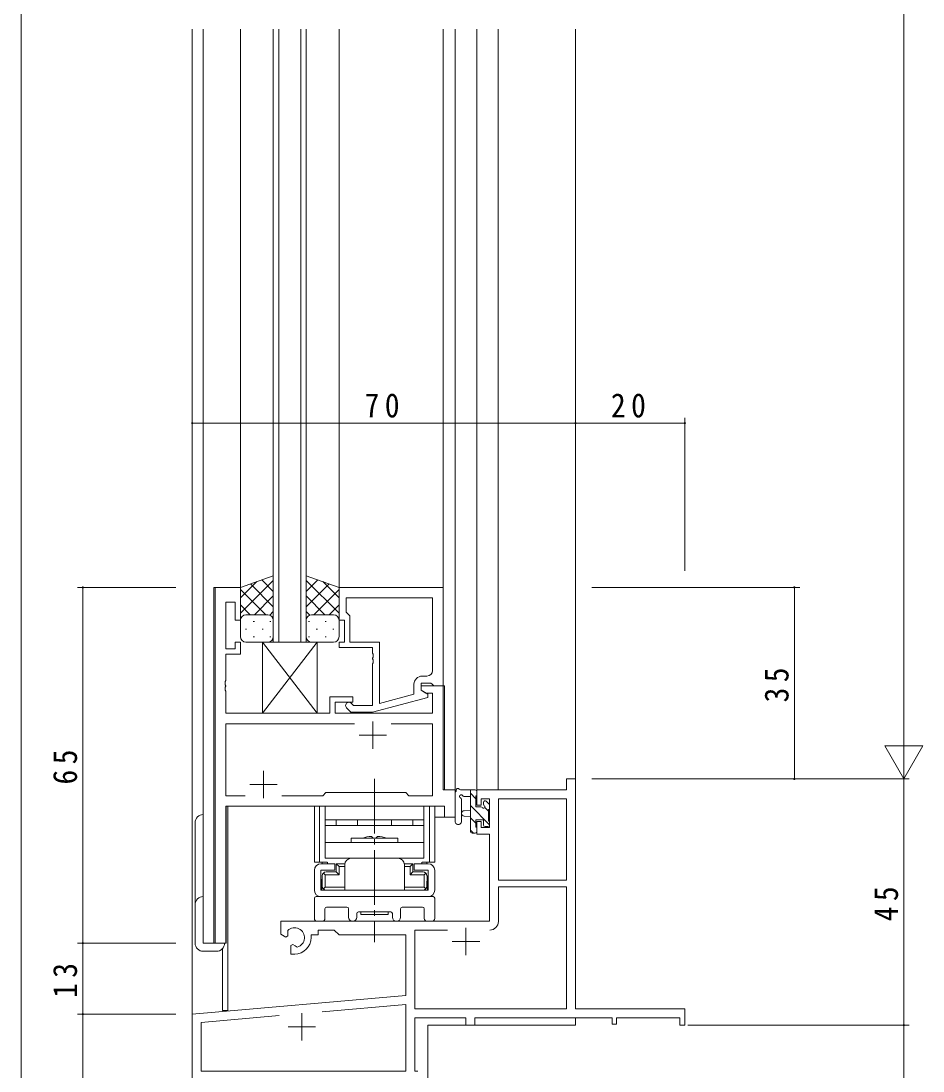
# Model space of a CAD drawing. Units: millimetres on the paper. Extents: x -397 to 397, y -282 to 282.
# Drawn here: x -393.9 to -229.1, y -184.1 to 7.8 of the extents above; entities that cross this region are included whole.
import ezdxf

# ---------------------------------------------------------------- set-up
doc = ezdxf.new("R2010")
doc.units = ezdxf.units.MM
doc.linetypes.add('USER2', pattern=[13, 10, -1, 1, -1])
for name, color, linetype, lineweight in [('0-1_YKK_ZWAK', 7, 'Continuous', 18), ('0-3_YKK_11', 7, 'Continuous', 18), ('0-4_YKK_12', 2, 'Continuous', 18), ('0-5_YKK_13', 4, 'Continuous', 18), ('0-6_YKK_D', 6, 'Continuous', 18)]:
    doc.layers.add(name, color=color, linetype=linetype, lineweight=lineweight)
doc.styles.add('ＭＳ ゴシック', font='')
doc.styles.get('ＭＳ ゴシック').set_extended_font_data('MS Gothic')

msp = doc.modelspace()

# ---------------------------------------------------------------- linework, layer by layer
at = {"layer": '0-1_YKK_ZWAK'}
msp.add_line((-393.908, -245.7), (-393.908, 279.3), dxfattribs=at)
at = {"layer": '0-3_YKK_11'}
for p, q in [((-353.805, -95.7), (-358.405, -95.7)), ((-358.405, -95.7), (-358.405, -160.7)), ((-353.805, -101.7), (-353.805, -95.7)), ((-335.805, -95.7), (-335.805, -101.7)), ((-316.805, -95.7), (-335.805, -95.7)), ((-316.805, -113.7), (-316.805, -95.7)), ((-334.505, -97.63), (-318.735, -97.63)), ((-334.505, -100.2), (-334.505, -97.63)), ((-334.505, -97.63), (-318.735, -97.63)), ((-318.735, -97.63), (-318.735, -110.9)), ((-356.475, -98.4), (-354.805, -98.4)), ((-356.475, -106.9), (-356.475, -98.4)), ((-354.805, -98.4), (-354.805, -101.7)), ((-334.305, -100.4), (-334.505, -100.2)), ((-333.805, -100.9), (-334.305, -100.4)), ((-333.805, -105.7), (-333.805, -100.9)), ((-354.805, -101.7), (-353.805, -101.7)), ((-335.805, -101.7), (-334.805, -101.7)), ((-334.805, -101.7), (-334.805, -105.7)), ((-354.805, -106.9), (-356.475, -106.9)), ((-354.805, -105.7), (-354.805, -106.9)), ((-353.805, -105.7), (-354.805, -105.7)), ((-353.805, -107.9), (-353.805, -105.7)), ((-335.805, -105.7), (-335.805, -106.7)), ((-334.805, -105.7), (-335.805, -105.7)), ((-335.805, -106.7), (-329.705, -106.7)), ((-328.405, -105.7), (-333.805, -105.7)), ((-329.705, -106.7), (-329.705, -107.742)), ((-328.405, -116.908), (-328.405, -105.7)), ((-356.475, -107.9), (-353.805, -107.9)), ((-356.475, -112.742), (-356.475, -107.9)), ((-329.705, -107.742), (-329.585, -107.925)), ((-329.585, -108.475), (-329.705, -108.658)), ((-329.705, -108.658), (-329.705, -108.742)), ((-329.705, -108.742), (-329.585, -108.925)), ((-329.585, -107.925), (-329.585, -108.475)), ((-329.585, -108.925), (-329.585, -109.475)), ((-329.585, -109.475), (-329.705, -109.658)), ((-329.705, -109.658), (-329.705, -117.3)), ((-356.595, -112.925), (-356.475, -112.742)), ((-356.595, -113.475), (-356.595, -112.925)), ((-320.805, -113.2), (-319.005, -113.2)), ((-320.805, -114.5), (-320.805, -113.2)), ((-319.735, -111.9), (-320.605, -111.9)), ((-319.005, -113.2), (-318.805, -113.4)), ((-356.475, -113.658), (-356.595, -113.475)), ((-356.595, -113.925), (-356.475, -113.742)), ((-356.595, -114.475), (-356.595, -113.925)), ((-356.475, -114.658), (-356.595, -114.475)), ((-356.475, -113.742), (-356.475, -113.658)), ((-356.475, -118.7), (-356.475, -114.658)), ((-322.105, -113.4), (-322.105, -115.22)), ((-320.805, -113.7), (-320.805, -114.5)), ((-316.805, -113.7), (-320.805, -113.7)), ((-320.805, -114.5), (-319.939, -115)), ((-319.605, -115.193), (-320.805, -114.5)), ((-319.939, -115), (-318.735, -115)), ((-318.805, -113.4), (-318.505, -113.7)), ((-318.735, -115), (-318.735, -118.7)), ((-318.505, -113.7), (-316.805, -113.7)), ((-316.805, -132.7), (-316.805, -113.7)), ((-337.505, -115.7), (-337.505, -118.7)), ((-333.305, -115.7), (-337.505, -115.7)), ((-336.505, -116.7), (-333.305, -116.7)), ((-336.505, -118.7), (-336.505, -116.7)), ((-333.157, -117.3), (-333.581, -116.876)), ((-333.305, -116.7), (-333.305, -115.7)), ((-329.708, -118.5), (-319.605, -115.793)), ((-322.105, -115.22), (-328.405, -116.908)), ((-319.605, -115.793), (-319.605, -115.193)), ((-337.505, -118.7), (-356.475, -118.7)), ((-318.735, -118.7), (-336.505, -118.7)), ((-334.429, -117.724), (-333.654, -118.5)), ((-333.654, -118.5), (-329.708, -118.5)), ((-329.705, -117.3), (-333.157, -117.3)), ((-332.956, -120.63), (-356.475, -120.63)), ((-356.475, -120.63), (-356.475, -133.77)), ((-332.956, -120.63), (-356.475, -120.63)), ((-329.605, -120.2), (-329.605, -125.2)), ((-318.735, -120.63), (-326.255, -120.63)), ((-318.735, -133.77), (-318.735, -120.63)), ((-332.105, -122.7), (-327.105, -122.7)), ((-349.605, -129.2), (-349.605, -134.2)), ((-352.105, -131.7), (-347.105, -131.7)), ((-294.235, -130.7), (-294.235, -132.7)), ((-292.605, -130.7), (-294.235, -130.7)), ((-292.605, -172.7), (-292.605, -130.7)), ((-356.475, -133.77), (-352.956, -133.77)), ((-346.255, -133.77), (-338.775, -133.77)), ((-338.775, -133.77), (-338.205, -133.2)), ((-338.205, -133.2), (-323.605, -133.2)), ((-323.605, -133.2), (-323.035, -133.77)), ((-323.035, -133.77), (-318.735, -133.77)), ((-314.605, -132.7), (-316.805, -132.7)), ((-314.605, -137.7), (-314.605, -132.7)), ((-310.605, -132.7), (-310.605, -135.5)), ((-294.235, -132.7), (-310.605, -132.7)), ((-356.475, -135.7), (-316.535, -135.7)), ((-356.475, -160.7), (-356.475, -135.7)), ((-316.535, -135.7), (-316.535, -137.7)), ((-310.605, -135.5), (-309.805, -135.5)), ((-309.805, -134.33), (-308.305, -134.33)), ((-309.805, -135.5), (-309.805, -134.33)), ((-308.305, -134.33), (-308.305, -139.6)), ((-306.675, -134.33), (-306.675, -149.2)), ((-294.235, -134.33), (-306.675, -134.33)), ((-306.675, -134.33), (-306.675, -149.2)), ((-294.235, -149.2), (-294.235, -134.33)), ((-316.535, -137.7), (-314.605, -137.7)), ((-310.605, -138.5), (-310.605, -140.8)), ((-309.805, -138.5), (-310.605, -138.5)), ((-309.805, -139.6), (-309.805, -138.5)), ((-308.305, -139.6), (-309.805, -139.6)), ((-310.605, -140.8), (-308.305, -140.8)), ((-308.305, -140.8), (-308.305, -156.7)), ((-306.675, -149.2), (-294.235, -149.2)), ((-306.675, -150.4), (-306.675, -156.73)), ((-294.235, -150.4), (-306.675, -150.4)), ((-294.235, -172.7), (-294.235, -150.4)), ((-346.405, -156.7), (-346.405, -159.065)), ((-308.305, -156.7), (-346.405, -156.7)), ((-346.405, -159.065), (-345.505, -159.585)), ((-345.132, -158.878), (-345.17, -158.419)), ((-345.155, -159.382), (-345.132, -158.878)), ((-340.905, -159.2), (-339.605, -159.2)), ((-340.905, -159.7), (-340.905, -159.2)), ((-339.605, -158.33), (-336.675, -158.33)), ((-339.605, -159.2), (-339.605, -158.33)), ((-336.675, -158.33), (-335.805, -159.2)), ((-335.805, -159.2), (-323.605, -159.2)), ((-323.605, -159.2), (-323.605, -170.288)), ((-315.956, -158.33), (-321.975, -158.33)), ((-321.975, -158.33), (-321.975, -172.7)), ((-315.956, -158.33), (-321.975, -158.33)), ((-312.605, -157.9), (-312.605, -162.9)), ((-358.405, -160.7), (-356.475, -160.7)), ((-345.505, -159.585), (-345.155, -159.382)), ((-344.255, -160.941), (-344.605, -161.143)), ((-344.605, -161.143), (-344.605, -162.7)), ((-343.806, -161.174), (-344.255, -160.941)), ((-315.105, -160.4), (-310.105, -160.4)), ((-344.605, -162.7), (-343.905, -162.7)), ((-343.428, -161.436), (-343.806, -161.174)), ((-323.605, -170.288), (-362.605, -173.7)), ((-338.872, -173.26), (-323.605, -171.924)), ((-338.872, -173.26), (-323.605, -171.924)), ((-323.605, -171.924), (-323.605, -184.07)), ((-362.605, -173.7), (-362.605, -205)), ((-360.975, -175.194), (-346.758, -173.95)), ((-342.605, -173.5), (-342.605, -178.5)), ((-321.975, -172.7), (-294.235, -172.7)), ((-321.975, -174.33), (-312.605, -174.33)), ((-321.975, -184.07), (-321.975, -174.33)), ((-312.605, -174.33), (-312.605, -175.7)), ((-310.975, -174.33), (-285.905, -174.33)), ((-310.975, -175.7), (-310.975, -174.33)), ((-272.605, -172.7), (-292.605, -172.7)), ((-285.905, -174.33), (-285.905, -175.5)), ((-285.105, -174.33), (-273.505, -174.33)), ((-285.105, -175.5), (-285.105, -174.33)), ((-273.505, -174.33), (-273.505, -175.7)), ((-272.605, -175.7), (-272.605, -172.7)), ((-360.975, -184.07), (-360.975, -175.194)), ((-345.105, -176), (-340.105, -176)), ((-312.605, -175.7), (-310.975, -175.7)), ((-285.905, -175.5), (-285.105, -175.5)), ((-273.505, -175.7), (-272.605, -175.7)), ((-323.605, -184.07), (-360.975, -184.07)), ((-321.405, -184.07), (-321.975, -184.07))]:
    msp.add_line(p, q, dxfattribs=at)
for centre, radius, start, end in [((-319.735, -110.9), 1, 270.00001, 359.99999), ((-320.605, -113.4), 1.5, 90.00001, 179.99999), ((-334.005, -117.3), 0.6, 44.99999, 225.00001), ((-308.275, -156.73), 1.6, 270.00001, 359.99999), ((-343.905, -159.7), 1.8, 285.36688, 134.63312), ((-343.905, -159.7), 3, 270.00001, 359.99999)]:
    msp.add_arc(centre, radius, start, end, dxfattribs=at)
at = {"layer": '0-4_YKK_12'}
for p, q in [((-362.605, 6.3), (-362.605, -205.7)), ((-360.605, 6.3), (-360.605, -160.7)), ((-353.805, -95.7), (-353.805, 6.3)), ((-347.805, 6.3), (-347.805, -105.701)), ((-346.805, -105.701), (-346.805, 6.3)), ((-342.805, 6.3), (-342.805, -105.701)), ((-341.805, -105.701), (-341.805, 6.3)), ((-335.805, -95.7), (-335.805, 6.3)), ((-316.805, -96), (-316.805, 6.3)), ((-314.605, -137.7), (-314.605, 6.3)), ((-310.605, 6.3), (-310.605, -132.7)), ((-306.705, 6.3), (-306.705, -132.7)), ((-292.605, 6.3), (-292.605, -172.4)), ((-353.805, -95.7), (-358.675, -95.7)), ((-358.675, -160.7), (-358.675, -95.7)), ((-347.805, -105.701), (-341.805, -105.701)), ((-317.105, -113.7), (-316.535, -113.7)), ((-316.535, -113.7), (-316.535, -132.699)), ((-306.705, -132.7), (-310.605, -132.7)), ((-356.405, -135.7), (-319.105, -135.7)), ((-356.405, -160.7), (-356.405, -135.7)), ((-356.105, -135.7), (-356.105, -173)), ((-318.305, -137.7), (-314.605, -137.7)), ((-360.605, -160.7), (-356.405, -160.7)), ((-357.105, -161.72), (-357.105, -173)), ((-356.105, -173), (-357.105, -173)), ((-292.605, -174.33), (-292.605, -175.7)), ((-319.605, -175.7), (-319.605, -215.7)), ((-319.605, -175.7), (-292.605, -175.7))]:
    msp.add_line(p, q, dxfattribs=at)
at = {"layer": '0-5_YKK_13'}
for p, q in [((-347.805, -93.557), (-353.805, -95.7)), ((-347.805, -93.557), (-347.805, -101.7)), ((-341.805, -101.7), (-341.805, -93.557)), ((-341.805, -93.557), (-335.805, -95.7)), ((-353.805, -100.432), (-347.805, -94.432)), ((-353.805, -97.603), (-350.844, -94.643)), ((-353.805, -95.7), (-353.805, -101.7)), ((-347.805, -99.251), (-352.001, -95.056)), ((-347.805, -96.423), (-349.917, -94.311)), ((-341.805, -96.423), (-339.694, -94.311)), ((-335.805, -100.432), (-341.805, -94.432)), ((-341.805, -99.251), (-337.609, -95.056)), ((-335.805, -97.603), (-338.766, -94.643)), ((-335.805, -95.7), (-335.805, -101.7)), ((-349.185, -100.7), (-353.805, -96.08)), ((-351.245, -100.7), (-347.805, -97.26)), ((-338.365, -100.7), (-341.805, -97.26)), ((-340.426, -100.7), (-335.805, -96.08)), ((-352.013, -100.7), (-353.805, -98.908)), ((-337.597, -100.7), (-335.805, -98.908)), ((-352.805, -100.7), (-349.205, -100.7)), ((-352.405, -100.7), (-348.805, -100.7)), ((-348.473, -100.757), (-347.805, -100.089)), ((-341.137, -100.757), (-341.805, -100.089)), ((-337.205, -100.7), (-340.805, -100.7)), ((-336.805, -100.7), (-340.405, -100.7)), ((-353.805, -104.7), (-353.805, -101.7)), ((-352.885, -103.337), (-352.685, -103.337)), ((-351.47, -101.922), (-351.27, -101.922)), ((-349.855, -103.337), (-349.655, -103.337)), ((-348.44, -101.922), (-348.24, -101.922)), ((-347.805, -101.7), (-347.805, -104.7)), ((-341.805, -101.7), (-341.805, -104.7)), ((-341.17, -101.922), (-341.37, -101.922)), ((-339.755, -103.337), (-339.955, -103.337)), ((-338.14, -101.922), (-338.34, -101.922)), ((-336.725, -103.337), (-336.925, -103.337)), ((-335.805, -104.7), (-335.805, -101.7)), ((-351.47, -104.752), (-351.27, -104.752)), ((-348.44, -104.752), (-348.24, -104.752)), ((-341.17, -104.752), (-341.37, -104.752)), ((-338.14, -104.752), (-338.34, -104.752)), ((-348.805, -105.7), (-352.805, -105.7)), ((-349.805, -105.7), (-349.805, -118.7)), ((-349.805, -105.7), (-339.805, -105.7)), ((-349.805, -105.7), (-339.805, -118.7)), ((-339.805, -105.7), (-349.805, -118.7)), ((-340.805, -105.7), (-336.805, -105.7)), ((-339.805, -118.7), (-339.805, -105.7)), ((-349.805, -118.7), (-339.805, -118.7)), ((-314.605, -138.428), (-314.605, -133.266)), ((-310.905, -132.7), (-313.586, -132.7)), ((-312.986, -133.9), (-311.805, -133.9)), ((-311.805, -132.7), (-311.805, -140.3)), ((-310.805, -134.317), (-311.805, -133.317)), ((-310.805, -135.8), (-310.805, -133.8)), ((-310.605, -133.6), (-310.605, -133)), ((-340.305, -135.7), (-340.305, -145.9)), ((-318.305, -135.7), (-340.305, -135.7)), ((-339.355, -135.7), (-339.355, -145.9)), ((-338.305, -135.7), (-338.305, -139.7)), ((-320.305, -139.7), (-320.305, -135.7)), ((-319.255, -135.7), (-319.255, -145.9)), ((-318.305, -135.7), (-318.305, -145.9)), ((-313.405, -138.428), (-313.402, -134.467)), ((-308.305, -139.062), (-311.805, -135.562)), ((-309.866, -135.8), (-310.805, -135.8)), ((-309.405, -135), (-309.405, -135.339)), ((-308.505, -136.617), (-309.192, -135.93)), ((-308.393, -135.288), (-308.893, -134.788)), ((-308.305, -136.1), (-308.305, -135.5)), ((-360.605, -137.2), (-360.605, -160.7)), ((-311.805, -136.4), (-312.95, -136.502)), ((-311.805, -137.6), (-312.95, -137.498)), ((-310.805, -138.807), (-311.805, -137.807)), ((-308.505, -138.4), (-308.505, -136.3)), ((-362.105, -160.7), (-362.105, -138.7)), ((-338.305, -138.2), (-320.305, -138.2)), ((-338.305, -145.2), (-338.305, -139.2)), ((-338.305, -139.2), (-320.305, -139.2)), ((-336.305, -138.2), (-336.305, -139.2)), ((-322.305, -138.2), (-336.305, -138.2)), ((-332.405, -139.2), (-332.405, -138.2)), ((-326.205, -139.2), (-326.205, -138.2)), ((-322.305, -139.2), (-322.305, -138.2)), ((-320.305, -139.2), (-320.305, -145.2)), ((-311.257, -140.6), (-311.805, -140.052)), ((-310.805, -138.2), (-309.405, -138.2)), ((-310.805, -139.5), (-310.805, -138.2)), ((-310.605, -140.3), (-310.605, -139.7)), ((-309.405, -138.2), (-309.405, -139.1)), ((-309.105, -139.4), (-308.605, -139.4)), ((-308.305, -139.1), (-308.305, -138.6)), ((-333.555, -141.5), (-325.055, -141.5)), ((-333.555, -142.3), (-333.555, -141.5)), ((-328.755, -141.2), (-329.055, -141.5)), ((-325.055, -141.5), (-325.055, -142.3)), ((-311.505, -140.6), (-310.905, -140.6)), ((-338.305, -142.3), (-320.305, -142.3)), ((-320.305, -145.2), (-338.305, -145.2)), ((-325.055, -145.2), (-333.555, -145.2)), ((-337.975, -145.9), (-340.305, -145.9)), ((-340.305, -147.4), (-340.305, -151)), ((-339.105, -146.2), (-336.555, -146.2)), ((-336.555, -147.4), (-339.105, -147.4)), ((-339.105, -147.4), (-339.105, -151)), ((-338.875, -145.9), (-338.875, -146.2)), ((-336.305, -147.7), (-338.155, -147.7)), ((-337.925, -146.2), (-337.925, -145.9)), ((-336.555, -146.2), (-336.555, -147.4)), ((-336.305, -147.7), (-336.305, -146.2)), ((-336.305, -146.2), (-334.755, -146.2)), ((-336.305, -147.7), (-335.805, -148.2)), ((-335.805, -146.7), (-335.805, -148.2)), ((-334.755, -146.4), (-334.755, -151)), ((-323.855, -146.2), (-322.305, -146.2)), ((-323.855, -146.4), (-323.855, -151)), ((-323.855, -146.7), (-322.805, -146.7)), ((-322.805, -146.7), (-322.305, -146.2)), ((-322.805, -146.7), (-322.805, -148.2)), ((-322.305, -147.7), (-322.805, -148.2)), ((-322.305, -147.7), (-322.305, -146.2)), ((-320.455, -147.7), (-322.305, -147.7)), ((-322.055, -146.2), (-319.505, -146.2)), ((-322.055, -146.2), (-322.055, -147.4)), ((-319.505, -147.4), (-322.055, -147.4)), ((-320.685, -145.9), (-320.685, -146.2)), ((-320.635, -145.9), (-318.305, -145.9)), ((-319.735, -145.9), (-319.735, -146.2)), ((-319.505, -147.4), (-319.505, -151)), ((-318.305, -151), (-318.305, -147.4)), ((-338.955, -151), (-338.955, -149)), ((-338.905, -148.4), (-338.855, -148.4)), ((-338.905, -148.4), (-338.905, -149.4)), ((-338.905, -149.4), (-338.855, -149.4)), ((-338.855, -150.3), (-338.855, -149.4)), ((-338.355, -148.2), (-338.65, -147.905)), ((-338.355, -148.2), (-335.805, -148.2)), ((-338.355, -150.5), (-338.355, -148.2)), ((-320.255, -148.2), (-322.805, -148.2)), ((-320.255, -148.2), (-319.96, -147.905)), ((-320.255, -150.5), (-320.255, -148.2)), ((-319.705, -148.4), (-319.755, -148.4)), ((-319.755, -150.3), (-319.755, -149.4)), ((-319.655, -149), (-319.655, -151)), ((-339.105, -151), (-319.505, -151)), ((-338.955, -151), (-337.005, -151)), ((-338.355, -150.5), (-338.65, -150.795)), ((-338.355, -150.5), (-334.755, -150.5)), ((-334.755, -151), (-338.155, -151)), ((-323.855, -150.5), (-320.255, -150.5)), ((-320.455, -151), (-323.855, -151)), ((-320.255, -150.5), (-319.96, -150.795)), ((-340.305, -152.5), (-340.305, -156.2)), ((-318.605, -152.2), (-340.005, -152.2)), ((-339.105, -152.2), (-319.505, -152.2)), ((-318.305, -156.2), (-318.305, -152.5)), ((-338.375, -156.2), (-338.375, -154.43)), ((-338.075, -154.13), (-334.355, -154.13)), ((-334.055, -154.43), (-334.055, -155.95)), ((-332.555, -155.95), (-332.555, -155.3)), ((-332.255, -155), (-326.355, -155)), ((-331.805, -155), (-331.805, -155.5)), ((-331.805, -155), (-326.805, -155)), ((-326.805, -155), (-326.805, -155.5)), ((-326.055, -155.3), (-326.055, -155.95)), ((-324.555, -155.95), (-324.555, -154.43)), ((-324.255, -154.13), (-320.535, -154.13)), ((-320.235, -154.43), (-320.235, -156.2)), ((-339.805, -156.7), (-338.875, -156.7)), ((-331.805, -155.5), (-326.805, -155.5)), ((-319.735, -156.7), (-318.805, -156.7)), ((-360.605, -160.7), (-356.705, -160.7)), ((-358.205, -162.2), (-360.605, -162.2))]:
    msp.add_line(p, q, dxfattribs=at)
at = {"layer": '0-5_YKK_13', "linetype": 'USER2'}
msp.add_line((-329.305, -130.7), (-329.305, -160.5), dxfattribs=at)
at = {"layer": '0-5_YKK_13'}
for points in [[(-329.855, -141.2), (-329.555, -141.5), (-329.055, -141.5)], [(-336.305, -146.2), (-335.805, -146.7), (-334.755, -146.7)], [(-319.705, -148.4), (-319.705, -149.4), (-319.755, -149.4)], [(-337.005, -151), (-321.605, -151), (-319.655, -151)]]:
    msp.add_lwpolyline(points, dxfattribs=at)
for centre, radius, start, end in [((-352.805, -101.7), 1, 90, 180), ((-352.805, -101.7), 1, 90, 180), ((-348.805, -101.7), 1, 360, 90), ((-348.805, -101.7), 1, 360, 90), ((-340.805, -101.7), 1, 90, 180), ((-340.805, -101.7), 1, 90, 180), ((-336.805, -101.7), 1, 360, 90), ((-336.805, -101.7), 1, 360, 90), ((-352.805, -104.7), 1, 180, 270), ((-348.805, -104.7), 1, 270, 360), ((-340.805, -104.7), 1, 180, 270), ((-336.805, -104.7), 1, 270, 360), ((-314.305, -133.266), 0.3, 130.52878, 180), ((-314.695, -132.81), 0.3, 310.52878, 10.52878), ((-314.105, -132.7), 0.3, 30, 190.52878), ((-313.586, -132.4), 0.3, 210, 270), ((-313.505, -133.9), 0.3, 30, 250.81024), ((-313.702, -134.467), 0.3, 359.95977, 70.81024), ((-312.986, -133.6), 0.3, 210, 270), ((-310.905, -133), 0.3, 0, 90), ((-310.805, -133.6), 0.2, 270, 0), ((-309.866, -136.1), 0.3, 33.05573, 90), ((-309.405, -135.8), 0.25, 213.05573, 56.94427), ((-309.105, -135), 0.3, 45, 180), ((-309.105, -135.339), 0.3, 180, 236.94427), ((-308.505, -136.1), 0.2, 270, 0), ((-308.605, -135.5), 0.3, 0, 45), ((-360.605, -138.7), 1.5, 90, 180), ((-312.905, -137), 0.5, 95.09207, 264.90793), ((-314.005, -138.428), 0.6, 179.95977, 359.95977), ((-310.805, -139.7), 0.2, 0, 90), ((-309.105, -139.1), 0.3, 180, 270), ((-308.605, -139.1), 0.3, 270, 0), ((-308.505, -138.6), 0.2, 0, 90), ((-329.305, -149.003), 7.823, 94.03607, 106.44467), ((-329.305, -149.003), 7.823, 73.55533, 85.96393), ((-311.505, -140.3), 0.3, 180, 270), ((-310.905, -140.3), 0.3, 270, 0), ((-333.555, -146.4), 1.2, 90, 180), ((-325.055, -146.4), 1.2, 0, 90), ((-339.105, -147.4), 1.2, 90, 180), ((-338.155, -148.4), 0.7, 90, 180), ((-320.455, -148.4), 0.7, 0, 90), ((-319.505, -147.4), 1.2, 0, 90), ((-339.105, -151), 1.2, 180, 270), ((-338.155, -150.3), 0.7, 180, 270), ((-320.455, -150.3), 0.7, 270, 0), ((-319.505, -151), 1.2, 270, 0), ((-360.605, -153.7), 1.5, 90, 180), ((-340.005, -152.5), 0.3, 90, 180), ((-318.605, -152.5), 0.3, 0, 90), ((-338.075, -154.43), 0.3, 90, 180), ((-334.355, -154.43), 0.3, 0, 90), ((-332.255, -155.3), 0.3, 90, 180), ((-326.355, -155.3), 0.3, 0, 90), ((-324.255, -154.43), 0.3, 90, 180), ((-320.535, -154.43), 0.3, 0, 90), ((-339.805, -156.2), 0.5, 180, 270), ((-338.875, -156.2), 0.5, 270, 0), ((-333.305, -155.95), 0.75, 180, 0), ((-325.305, -155.95), 0.75, 180, 0), ((-319.735, -156.2), 0.5, 180, 270), ((-318.805, -156.2), 0.5, 270, 0), ((-360.605, -160.7), 1.5, 180, 270), ((-358.205, -160.7), 1.5, 270, 0)]:
    msp.add_arc(centre, radius, start, end, dxfattribs=at)
at = {"layer": '0-6_YKK_D'}
for p, q in [((-232.605, 162.3), (-232.605, -123.7)), ((-362.605, -92.7), (-362.605, -64.7)), ((-292.605, -92.7), (-292.605, -64.7)), ((-292.605, -92.7), (-292.605, -64.7)), ((-272.605, -92.7), (-272.605, -64.7)), ((-362.605, -65.7), (-292.605, -65.7)), ((-292.605, -65.7), (-272.605, -65.7)), ((-365.605, -95.7), (-383.605, -95.7)), ((-382.605, -160.7), (-382.605, -95.7)), ((-289.605, -95.7), (-251.605, -95.7)), ((-252.605, -95.7), (-252.605, -130.7)), ((-232.605, -130.7), (-232.605, -118.576)), ((-229.105, -124.638), (-236.105, -124.638)), ((-232.605, -130.7), (-236.105, -124.638)), ((-232.605, -130.7), (-229.105, -124.638)), ((-289.605, -130.7), (-231.605, -130.7)), ((-289.605, -130.7), (-231.605, -130.7)), ((-289.605, -130.7), (-251.605, -130.7)), ((-232.605, -130.7), (-232.605, -175.7)), ((-365.605, -160.7), (-383.605, -160.7)), ((-365.605, -160.7), (-383.605, -160.7)), ((-382.605, -173.7), (-382.605, -160.7)), ((-365.605, -173.7), (-383.605, -173.7)), ((-365.605, -173.7), (-383.605, -173.7)), ((-382.605, -173.7), (-382.605, -205.7)), ((-272.055, -175.7), (-231.605, -175.7)), ((-271.055, -175.7), (-231.605, -175.7)), ((-232.605, -175.7), (-232.605, -215.7))]:
    msp.add_line(p, q, dxfattribs=at)
for centre, start, end in [((-362.605, -65.7), 0, 180), ((-362.605, -65.7), 180, 0), ((-292.605, -65.7), 0, 180), ((-292.605, -65.7), 0, 180), ((-292.605, -65.7), 180, 0), ((-292.605, -65.7), 180, 0), ((-272.605, -65.7), 0, 180), ((-272.605, -65.7), 180, 0), ((-382.605, -95.7), 90, 270), ((-382.605, -95.7), 270, 90), ((-252.605, -95.7), 90, 270), ((-252.605, -95.7), 270, 90), ((-252.605, -130.7), 90, 270), ((-252.605, -130.7), 270, 90), ((-382.605, -160.7), 90, 270), ((-382.605, -160.7), 90, 270), ((-382.605, -160.7), 270, 90), ((-382.605, -160.7), 270, 90), ((-382.605, -173.7), 90, 270), ((-382.605, -173.7), 90, 270), ((-382.605, -173.7), 270, 90), ((-382.605, -173.7), 270, 90), ((-232.605, -175.7), 90, 270), ((-232.605, -175.7), 90, 270), ((-232.605, -175.7), 270, 90), ((-232.605, -175.7), 270, 90)]:
    msp.add_arc(centre, 0.106, start, end, dxfattribs=at)

# ---------------------------------------------------------------- texts
at = {"layer": '0-6_YKK_D', "color": 7, "char_height": 4.399, "attachment_point": 7, "style": 'ＭＳ ゴシック'}
for s, insert in [('\\T1.37;\\W0.9;70', (-331.125, -64.7)), ('\\T1.37;\\W0.9;20', (-286.125, -64.7))]:
    msp.add_mtext(s, dxfattribs=dict(at, insert=insert))
at = {"layer": '0-6_YKK_D', "color": 7, "char_height": 4.399, "attachment_point": 7, "rotation": 90, "style": 'ＭＳ ゴシック'}
for s, insert in [('\\T1.37;\\W0.9;35', (-253.605, -116.72)), ('\\T1.37;\\W0.9;65', (-383.605, -131.72)), ('\\T1.37;\\W0.9;45', (-233.605, -156.72)), ('\\T1.37;\\W0.9;13', (-383.605, -170.72))]:
    msp.add_mtext(s, dxfattribs=dict(at, insert=insert))

doc.saveas('drawing.dxf')
